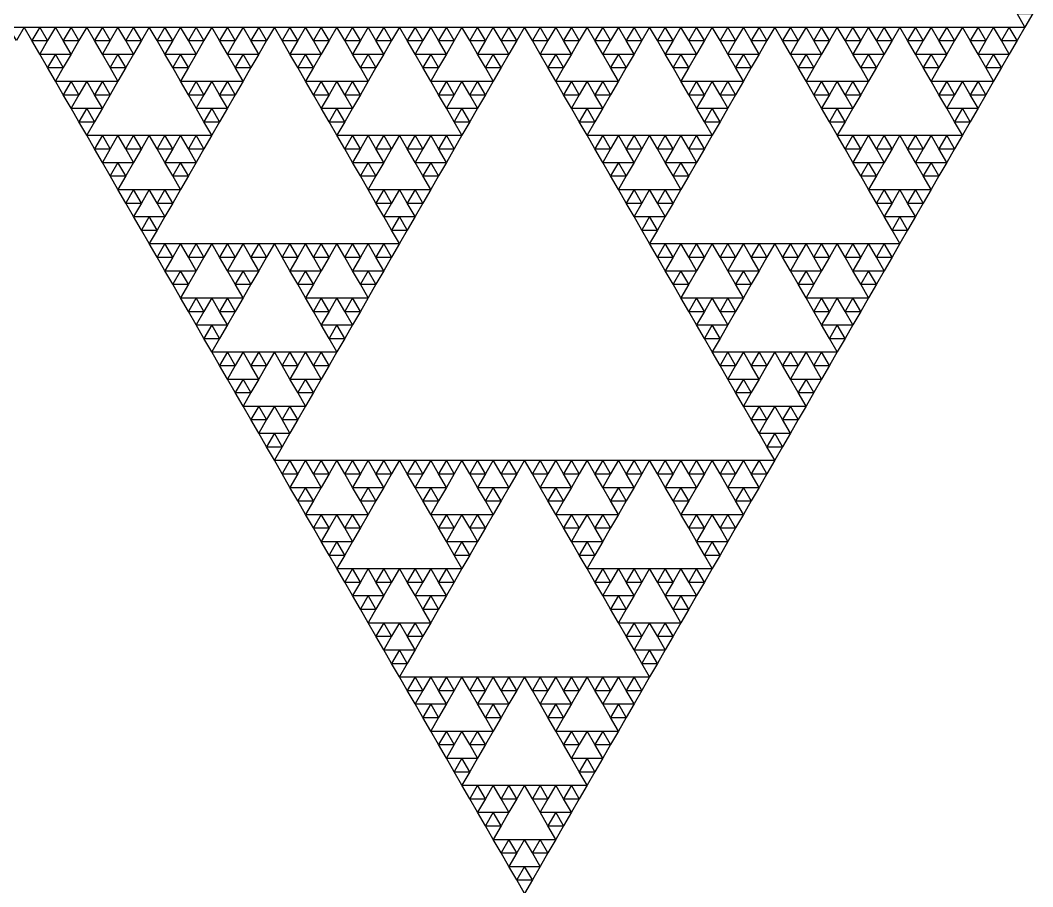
# Model space of a CAD drawing. Extents: x 0 to 1120, y 627 to 1597.
# Drawn here: x 282.1 to 422.4, y 1234.6 to 1354.7 of the extents above; entities that cross this region are included whole.
import ezdxf

# ---------------------------------------------------------------- set-up
doc = ezdxf.new("R2010")
doc.units = 0
doc.layers.get('0').update_dxf_attribs({"linetype": 'CONTINUOUS'})

msp = doc.modelspace()

# ---------------------------------------------------------------- linework, layer by layer
at = {"color": 3}
for points in [[(420.215, 1355.64), (422.383, 1355.64), (421.299, 1353.763)], [(280.431, 1353.763), (282.598, 1353.763), (281.514, 1351.886)], [(282.598, 1353.763), (284.765, 1353.763), (283.682, 1351.886)], [(284.765, 1353.763), (286.932, 1353.763), (285.849, 1351.886)], [(286.932, 1353.763), (289.1, 1353.763), (288.016, 1351.886)], [(289.1, 1353.763), (291.267, 1353.763), (290.183, 1351.886)], [(291.267, 1353.763), (293.434, 1353.763), (292.35, 1351.886)], [(293.434, 1353.763), (295.601, 1353.763), (294.518, 1351.886)], [(295.601, 1353.763), (297.768, 1353.763), (296.685, 1351.886)], [(297.768, 1353.763), (299.936, 1353.763), (298.852, 1351.886)], [(299.936, 1353.763), (302.103, 1353.763), (301.019, 1351.886)], [(302.103, 1353.763), (304.27, 1353.763), (303.187, 1351.886)], [(304.27, 1353.763), (306.437, 1353.763), (305.354, 1351.886)], [(306.437, 1353.763), (308.605, 1353.763), (307.521, 1351.886)], [(308.605, 1353.763), (310.772, 1353.763), (309.688, 1351.886)], [(310.772, 1353.763), (312.939, 1353.763), (311.855, 1351.886)], [(312.939, 1353.763), (315.106, 1353.763), (314.023, 1351.886)], [(315.106, 1353.763), (317.273, 1353.763), (316.19, 1351.886)], [(317.273, 1353.763), (319.441, 1353.763), (318.357, 1351.886)], [(319.441, 1353.763), (321.608, 1353.763), (320.524, 1351.886)], [(321.608, 1353.763), (323.775, 1353.763), (322.691, 1351.886)], [(323.775, 1353.763), (325.942, 1353.763), (324.859, 1351.886)], [(325.942, 1353.763), (328.109, 1353.763), (327.026, 1351.886)], [(328.109, 1353.763), (330.277, 1353.763), (329.193, 1351.886)], [(330.277, 1353.763), (332.444, 1353.763), (331.36, 1351.886)], [(332.444, 1353.763), (334.611, 1353.763), (333.527, 1351.886)], [(334.611, 1353.763), (336.778, 1353.763), (335.695, 1351.886)], [(336.778, 1353.763), (338.945, 1353.763), (337.862, 1351.886)], [(338.945, 1353.763), (341.113, 1353.763), (340.029, 1351.886)], [(341.113, 1353.763), (343.28, 1353.763), (342.196, 1351.886)], [(343.28, 1353.763), (345.447, 1353.763), (344.363, 1351.886)], [(345.447, 1353.763), (347.614, 1353.763), (346.531, 1351.886)], [(347.614, 1353.763), (349.781, 1353.763), (348.698, 1351.886)], [(349.781, 1353.763), (351.949, 1353.763), (350.865, 1351.886)], [(351.949, 1353.763), (354.116, 1353.763), (353.032, 1351.886)], [(354.116, 1353.763), (356.283, 1353.763), (355.199, 1351.886)], [(356.283, 1353.763), (358.45, 1353.763), (357.367, 1351.886)], [(358.45, 1353.763), (360.617, 1353.763), (359.534, 1351.886)], [(360.617, 1353.763), (362.785, 1353.763), (361.701, 1351.886)], [(362.785, 1353.763), (364.952, 1353.763), (363.868, 1351.886)], [(364.952, 1353.763), (367.119, 1353.763), (366.035, 1351.886)], [(367.119, 1353.763), (369.286, 1353.763), (368.203, 1351.886)], [(369.286, 1353.763), (371.453, 1353.763), (370.37, 1351.886)], [(371.453, 1353.763), (373.621, 1353.763), (372.537, 1351.886)], [(373.621, 1353.763), (375.788, 1353.763), (374.704, 1351.886)], [(375.788, 1353.763), (377.955, 1353.763), (376.871, 1351.886)], [(377.955, 1353.763), (380.122, 1353.763), (379.039, 1351.886)], [(380.122, 1353.763), (382.289, 1353.763), (381.206, 1351.886)], [(382.289, 1353.763), (384.457, 1353.763), (383.373, 1351.886)], [(384.457, 1353.763), (386.624, 1353.763), (385.54, 1351.886)], [(386.624, 1353.763), (388.791, 1353.763), (387.707, 1351.886)], [(388.791, 1353.763), (390.958, 1353.763), (389.875, 1351.886)], [(390.958, 1353.763), (393.125, 1353.763), (392.042, 1351.886)], [(393.125, 1353.763), (395.293, 1353.763), (394.209, 1351.886)], [(395.293, 1353.763), (397.46, 1353.763), (396.376, 1351.886)], [(397.46, 1353.763), (399.627, 1353.763), (398.543, 1351.886)], [(399.627, 1353.763), (401.794, 1353.763), (400.711, 1351.886)], [(401.794, 1353.763), (403.961, 1353.763), (402.878, 1351.886)], [(403.961, 1353.763), (406.129, 1353.763), (405.045, 1351.886)], [(406.129, 1353.763), (408.296, 1353.763), (407.212, 1351.886)], [(408.296, 1353.763), (410.463, 1353.763), (409.379, 1351.886)], [(410.463, 1353.763), (412.63, 1353.763), (411.547, 1351.886)], [(412.63, 1353.763), (414.797, 1353.763), (413.714, 1351.886)], [(414.797, 1353.763), (416.965, 1353.763), (415.881, 1351.886)], [(416.965, 1353.763), (419.132, 1353.763), (418.048, 1351.886)], [(419.132, 1353.763), (421.299, 1353.763), (420.215, 1351.886)], [(283.682, 1351.886), (285.849, 1351.886), (284.765, 1350.009)], [(288.016, 1351.886), (290.183, 1351.886), (289.1, 1350.009)], [(292.35, 1351.886), (294.518, 1351.886), (293.434, 1350.009)], [(296.685, 1351.886), (298.852, 1351.886), (297.768, 1350.009)], [(301.019, 1351.886), (303.187, 1351.886), (302.103, 1350.009)], [(305.354, 1351.886), (307.521, 1351.886), (306.437, 1350.009)], [(309.688, 1351.886), (311.855, 1351.886), (310.772, 1350.009)], [(314.023, 1351.886), (316.19, 1351.886), (315.106, 1350.009)], [(318.357, 1351.886), (320.524, 1351.886), (319.441, 1350.009)], [(322.691, 1351.886), (324.859, 1351.886), (323.775, 1350.009)], [(327.026, 1351.886), (329.193, 1351.886), (328.109, 1350.009)], [(331.36, 1351.886), (333.527, 1351.886), (332.444, 1350.009)], [(335.695, 1351.886), (337.862, 1351.886), (336.778, 1350.009)], [(340.029, 1351.886), (342.196, 1351.886), (341.113, 1350.009)], [(344.363, 1351.886), (346.531, 1351.886), (345.447, 1350.009)], [(348.698, 1351.886), (350.865, 1351.886), (349.781, 1350.009)], [(353.032, 1351.886), (355.199, 1351.886), (354.116, 1350.009)], [(357.367, 1351.886), (359.534, 1351.886), (358.45, 1350.009)], [(361.701, 1351.886), (363.868, 1351.886), (362.785, 1350.009)], [(366.035, 1351.886), (368.203, 1351.886), (367.119, 1350.009)], [(370.37, 1351.886), (372.537, 1351.886), (371.453, 1350.009)], [(374.704, 1351.886), (376.871, 1351.886), (375.788, 1350.009)], [(379.039, 1351.886), (381.206, 1351.886), (380.122, 1350.009)], [(383.373, 1351.886), (385.54, 1351.886), (384.457, 1350.009)], [(387.707, 1351.886), (389.875, 1351.886), (388.791, 1350.009)], [(392.042, 1351.886), (394.209, 1351.886), (393.125, 1350.009)], [(396.376, 1351.886), (398.543, 1351.886), (397.46, 1350.009)], [(400.711, 1351.886), (402.878, 1351.886), (401.794, 1350.009)], [(405.045, 1351.886), (407.212, 1351.886), (406.129, 1350.009)], [(409.379, 1351.886), (411.547, 1351.886), (410.463, 1350.009)], [(413.714, 1351.886), (415.881, 1351.886), (414.797, 1350.009)], [(418.048, 1351.886), (420.215, 1351.886), (419.132, 1350.009)], [(284.765, 1350.009), (286.932, 1350.009), (285.849, 1348.132)], [(286.932, 1350.009), (289.1, 1350.009), (288.016, 1348.132)], [(293.434, 1350.009), (295.601, 1350.009), (294.518, 1348.132)], [(295.601, 1350.009), (297.768, 1350.009), (296.685, 1348.132)], [(302.103, 1350.009), (304.27, 1350.009), (303.187, 1348.132)], [(304.27, 1350.009), (306.437, 1350.009), (305.354, 1348.132)], [(310.772, 1350.009), (312.939, 1350.009), (311.855, 1348.132)], [(312.939, 1350.009), (315.106, 1350.009), (314.023, 1348.132)], [(319.441, 1350.009), (321.608, 1350.009), (320.524, 1348.132)], [(321.608, 1350.009), (323.775, 1350.009), (322.691, 1348.132)], [(328.109, 1350.009), (330.277, 1350.009), (329.193, 1348.132)], [(330.277, 1350.009), (332.444, 1350.009), (331.36, 1348.132)], [(336.778, 1350.009), (338.945, 1350.009), (337.862, 1348.132)], [(338.945, 1350.009), (341.113, 1350.009), (340.029, 1348.132)], [(345.447, 1350.009), (347.614, 1350.009), (346.531, 1348.132)], [(347.614, 1350.009), (349.781, 1350.009), (348.698, 1348.132)], [(354.116, 1350.009), (356.283, 1350.009), (355.199, 1348.132)], [(356.283, 1350.009), (358.45, 1350.009), (357.367, 1348.132)], [(362.785, 1350.009), (364.952, 1350.009), (363.868, 1348.132)], [(364.952, 1350.009), (367.119, 1350.009), (366.035, 1348.132)], [(371.453, 1350.009), (373.621, 1350.009), (372.537, 1348.132)], [(373.621, 1350.009), (375.788, 1350.009), (374.704, 1348.132)], [(380.122, 1350.009), (382.289, 1350.009), (381.206, 1348.132)], [(382.289, 1350.009), (384.457, 1350.009), (383.373, 1348.132)], [(388.791, 1350.009), (390.958, 1350.009), (389.875, 1348.132)], [(390.958, 1350.009), (393.125, 1350.009), (392.042, 1348.132)], [(397.46, 1350.009), (399.627, 1350.009), (398.543, 1348.132)], [(399.627, 1350.009), (401.794, 1350.009), (400.711, 1348.132)], [(406.129, 1350.009), (408.296, 1350.009), (407.212, 1348.132)], [(408.296, 1350.009), (410.463, 1350.009), (409.379, 1348.132)], [(414.797, 1350.009), (416.965, 1350.009), (415.881, 1348.132)], [(416.965, 1350.009), (419.132, 1350.009), (418.048, 1348.132)], [(285.849, 1348.132), (288.016, 1348.132), (286.932, 1346.255)], [(294.518, 1348.132), (296.685, 1348.132), (295.601, 1346.255)], [(303.187, 1348.132), (305.354, 1348.132), (304.27, 1346.255)], [(311.855, 1348.132), (314.023, 1348.132), (312.939, 1346.255)], [(320.524, 1348.132), (322.691, 1348.132), (321.608, 1346.255)], [(329.193, 1348.132), (331.36, 1348.132), (330.277, 1346.255)], [(337.862, 1348.132), (340.029, 1348.132), (338.945, 1346.255)], [(346.531, 1348.132), (348.698, 1348.132), (347.614, 1346.255)], [(355.199, 1348.132), (357.367, 1348.132), (356.283, 1346.255)], [(363.868, 1348.132), (366.035, 1348.132), (364.952, 1346.255)], [(372.537, 1348.132), (374.704, 1348.132), (373.621, 1346.255)], [(381.206, 1348.132), (383.373, 1348.132), (382.289, 1346.255)], [(389.875, 1348.132), (392.042, 1348.132), (390.958, 1346.255)], [(398.543, 1348.132), (400.711, 1348.132), (399.627, 1346.255)], [(407.212, 1348.132), (409.379, 1348.132), (408.296, 1346.255)], [(415.881, 1348.132), (418.048, 1348.132), (416.965, 1346.255)], [(286.932, 1346.255), (289.1, 1346.255), (288.016, 1344.379)], [(289.1, 1346.255), (291.267, 1346.255), (290.183, 1344.379)], [(291.267, 1346.255), (293.434, 1346.255), (292.35, 1344.379)], [(293.434, 1346.255), (295.601, 1346.255), (294.518, 1344.379)], [(304.27, 1346.255), (306.437, 1346.255), (305.354, 1344.379)], [(306.437, 1346.255), (308.605, 1346.255), (307.521, 1344.379)], [(308.605, 1346.255), (310.772, 1346.255), (309.688, 1344.379)], [(310.772, 1346.255), (312.939, 1346.255), (311.855, 1344.379)], [(321.608, 1346.255), (323.775, 1346.255), (322.691, 1344.379)], [(323.775, 1346.255), (325.942, 1346.255), (324.859, 1344.379)], [(325.942, 1346.255), (328.109, 1346.255), (327.026, 1344.379)], [(328.109, 1346.255), (330.277, 1346.255), (329.193, 1344.379)], [(338.945, 1346.255), (341.113, 1346.255), (340.029, 1344.379)], [(341.113, 1346.255), (343.28, 1346.255), (342.196, 1344.379)], [(343.28, 1346.255), (345.447, 1346.255), (344.363, 1344.379)], [(345.447, 1346.255), (347.614, 1346.255), (346.531, 1344.379)], [(356.283, 1346.255), (358.45, 1346.255), (357.367, 1344.379)], [(358.45, 1346.255), (360.617, 1346.255), (359.534, 1344.379)], [(360.617, 1346.255), (362.785, 1346.255), (361.701, 1344.379)], [(362.785, 1346.255), (364.952, 1346.255), (363.868, 1344.379)], [(373.621, 1346.255), (375.788, 1346.255), (374.704, 1344.379)], [(375.788, 1346.255), (377.955, 1346.255), (376.871, 1344.379)], [(377.955, 1346.255), (380.122, 1346.255), (379.039, 1344.379)], [(380.122, 1346.255), (382.289, 1346.255), (381.206, 1344.379)], [(390.958, 1346.255), (393.125, 1346.255), (392.042, 1344.379)], [(393.125, 1346.255), (395.293, 1346.255), (394.209, 1344.379)], [(395.293, 1346.255), (397.46, 1346.255), (396.376, 1344.379)], [(397.46, 1346.255), (399.627, 1346.255), (398.543, 1344.379)], [(408.296, 1346.255), (410.463, 1346.255), (409.379, 1344.379)], [(410.463, 1346.255), (412.63, 1346.255), (411.547, 1344.379)], [(412.63, 1346.255), (414.797, 1346.255), (413.714, 1344.379)], [(414.797, 1346.255), (416.965, 1346.255), (415.881, 1344.379)], [(288.016, 1344.379), (290.183, 1344.379), (289.1, 1342.502)], [(292.35, 1344.379), (294.518, 1344.379), (293.434, 1342.502)], [(305.354, 1344.379), (307.521, 1344.379), (306.437, 1342.502)], [(309.688, 1344.379), (311.855, 1344.379), (310.772, 1342.502)], [(322.691, 1344.379), (324.859, 1344.379), (323.775, 1342.502)], [(327.026, 1344.379), (329.193, 1344.379), (328.109, 1342.502)], [(340.029, 1344.379), (342.196, 1344.379), (341.113, 1342.502)], [(344.363, 1344.379), (346.531, 1344.379), (345.447, 1342.502)], [(357.367, 1344.379), (359.534, 1344.379), (358.45, 1342.502)], [(361.701, 1344.379), (363.868, 1344.379), (362.785, 1342.502)], [(374.704, 1344.379), (376.871, 1344.379), (375.788, 1342.502)], [(379.039, 1344.379), (381.206, 1344.379), (380.122, 1342.502)], [(392.042, 1344.379), (394.209, 1344.379), (393.125, 1342.502)], [(396.376, 1344.379), (398.543, 1344.379), (397.46, 1342.502)], [(409.379, 1344.379), (411.547, 1344.379), (410.463, 1342.502)], [(413.714, 1344.379), (415.881, 1344.379), (414.797, 1342.502)], [(289.1, 1342.502), (291.267, 1342.502), (290.183, 1340.625)], [(291.267, 1342.502), (293.434, 1342.502), (292.35, 1340.625)], [(306.437, 1342.502), (308.605, 1342.502), (307.521, 1340.625)], [(308.605, 1342.502), (310.772, 1342.502), (309.688, 1340.625)], [(323.775, 1342.502), (325.942, 1342.502), (324.859, 1340.625)], [(325.942, 1342.502), (328.109, 1342.502), (327.026, 1340.625)], [(341.113, 1342.502), (343.28, 1342.502), (342.196, 1340.625)], [(343.28, 1342.502), (345.447, 1342.502), (344.363, 1340.625)], [(358.45, 1342.502), (360.617, 1342.502), (359.534, 1340.625)], [(360.617, 1342.502), (362.785, 1342.502), (361.701, 1340.625)], [(375.788, 1342.502), (377.955, 1342.502), (376.871, 1340.625)], [(377.955, 1342.502), (380.122, 1342.502), (379.039, 1340.625)], [(393.125, 1342.502), (395.293, 1342.502), (394.209, 1340.625)], [(395.293, 1342.502), (397.46, 1342.502), (396.376, 1340.625)], [(410.463, 1342.502), (412.63, 1342.502), (411.547, 1340.625)], [(412.63, 1342.502), (414.797, 1342.502), (413.714, 1340.625)], [(290.183, 1340.625), (292.35, 1340.625), (291.267, 1338.748)], [(307.521, 1340.625), (309.688, 1340.625), (308.605, 1338.748)], [(324.859, 1340.625), (327.026, 1340.625), (325.942, 1338.748)], [(342.196, 1340.625), (344.363, 1340.625), (343.28, 1338.748)], [(359.534, 1340.625), (361.701, 1340.625), (360.617, 1338.748)], [(376.871, 1340.625), (379.039, 1340.625), (377.955, 1338.748)], [(394.209, 1340.625), (396.376, 1340.625), (395.293, 1338.748)], [(411.547, 1340.625), (413.714, 1340.625), (412.63, 1338.748)], [(291.267, 1338.748), (293.434, 1338.748), (292.35, 1336.871)], [(293.434, 1338.748), (295.601, 1338.748), (294.518, 1336.871)], [(295.601, 1338.748), (297.768, 1338.748), (296.685, 1336.871)], [(297.768, 1338.748), (299.936, 1338.748), (298.852, 1336.871)], [(299.936, 1338.748), (302.103, 1338.748), (301.019, 1336.871)], [(302.103, 1338.748), (304.27, 1338.748), (303.187, 1336.871)], [(304.27, 1338.748), (306.437, 1338.748), (305.354, 1336.871)], [(306.437, 1338.748), (308.605, 1338.748), (307.521, 1336.871)], [(325.942, 1338.748), (328.109, 1338.748), (327.026, 1336.871)], [(328.109, 1338.748), (330.277, 1338.748), (329.193, 1336.871)], [(330.277, 1338.748), (332.444, 1338.748), (331.36, 1336.871)], [(332.444, 1338.748), (334.611, 1338.748), (333.527, 1336.871)], [(334.611, 1338.748), (336.778, 1338.748), (335.695, 1336.871)], [(336.778, 1338.748), (338.945, 1338.748), (337.862, 1336.871)], [(338.945, 1338.748), (341.113, 1338.748), (340.029, 1336.871)], [(341.113, 1338.748), (343.28, 1338.748), (342.196, 1336.871)], [(360.617, 1338.748), (362.785, 1338.748), (361.701, 1336.871)], [(362.785, 1338.748), (364.952, 1338.748), (363.868, 1336.871)], [(364.952, 1338.748), (367.119, 1338.748), (366.035, 1336.871)], [(367.119, 1338.748), (369.286, 1338.748), (368.203, 1336.871)], [(369.286, 1338.748), (371.453, 1338.748), (370.37, 1336.871)], [(371.453, 1338.748), (373.621, 1338.748), (372.537, 1336.871)], [(373.621, 1338.748), (375.788, 1338.748), (374.704, 1336.871)], [(375.788, 1338.748), (377.955, 1338.748), (376.871, 1336.871)], [(395.293, 1338.748), (397.46, 1338.748), (396.376, 1336.871)], [(397.46, 1338.748), (399.627, 1338.748), (398.543, 1336.871)], [(399.627, 1338.748), (401.794, 1338.748), (400.711, 1336.871)], [(401.794, 1338.748), (403.961, 1338.748), (402.878, 1336.871)], [(403.961, 1338.748), (406.129, 1338.748), (405.045, 1336.871)], [(406.129, 1338.748), (408.296, 1338.748), (407.212, 1336.871)], [(408.296, 1338.748), (410.463, 1338.748), (409.379, 1336.871)], [(410.463, 1338.748), (412.63, 1338.748), (411.547, 1336.871)], [(292.35, 1336.871), (294.518, 1336.871), (293.434, 1334.994)], [(296.685, 1336.871), (298.852, 1336.871), (297.768, 1334.994)], [(301.019, 1336.871), (303.187, 1336.871), (302.103, 1334.994)], [(305.354, 1336.871), (307.521, 1336.871), (306.437, 1334.994)], [(327.026, 1336.871), (329.193, 1336.871), (328.109, 1334.994)], [(331.36, 1336.871), (333.527, 1336.871), (332.444, 1334.994)], [(335.695, 1336.871), (337.862, 1336.871), (336.778, 1334.994)], [(340.029, 1336.871), (342.196, 1336.871), (341.113, 1334.994)], [(361.701, 1336.871), (363.868, 1336.871), (362.785, 1334.994)], [(366.035, 1336.871), (368.203, 1336.871), (367.119, 1334.994)], [(370.37, 1336.871), (372.537, 1336.871), (371.453, 1334.994)], [(374.704, 1336.871), (376.871, 1336.871), (375.788, 1334.994)], [(396.376, 1336.871), (398.543, 1336.871), (397.46, 1334.994)], [(400.711, 1336.871), (402.878, 1336.871), (401.794, 1334.994)], [(405.045, 1336.871), (407.212, 1336.871), (406.129, 1334.994)], [(409.379, 1336.871), (411.547, 1336.871), (410.463, 1334.994)], [(293.434, 1334.994), (295.601, 1334.994), (294.518, 1333.118)], [(295.601, 1334.994), (297.768, 1334.994), (296.685, 1333.118)], [(302.103, 1334.994), (304.27, 1334.994), (303.187, 1333.118)], [(304.27, 1334.994), (306.437, 1334.994), (305.354, 1333.118)], [(328.109, 1334.994), (330.277, 1334.994), (329.193, 1333.118)], [(330.277, 1334.994), (332.444, 1334.994), (331.36, 1333.118)], [(336.778, 1334.994), (338.945, 1334.994), (337.862, 1333.118)], [(338.945, 1334.994), (341.113, 1334.994), (340.029, 1333.118)], [(362.785, 1334.994), (364.952, 1334.994), (363.868, 1333.118)], [(364.952, 1334.994), (367.119, 1334.994), (366.035, 1333.118)], [(371.453, 1334.994), (373.621, 1334.994), (372.537, 1333.118)], [(373.621, 1334.994), (375.788, 1334.994), (374.704, 1333.118)], [(397.46, 1334.994), (399.627, 1334.994), (398.543, 1333.118)], [(399.627, 1334.994), (401.794, 1334.994), (400.711, 1333.118)], [(406.129, 1334.994), (408.296, 1334.994), (407.212, 1333.118)], [(408.296, 1334.994), (410.463, 1334.994), (409.379, 1333.118)], [(294.518, 1333.118), (296.685, 1333.118), (295.601, 1331.241)], [(303.187, 1333.118), (305.354, 1333.118), (304.27, 1331.241)], [(329.193, 1333.118), (331.36, 1333.118), (330.277, 1331.241)], [(337.862, 1333.118), (340.029, 1333.118), (338.945, 1331.241)], [(363.868, 1333.118), (366.035, 1333.118), (364.952, 1331.241)], [(372.537, 1333.118), (374.704, 1333.118), (373.621, 1331.241)], [(398.543, 1333.118), (400.711, 1333.118), (399.627, 1331.241)], [(407.212, 1333.118), (409.379, 1333.118), (408.296, 1331.241)], [(295.601, 1331.241), (297.768, 1331.241), (296.685, 1329.364)], [(297.768, 1331.241), (299.936, 1331.241), (298.852, 1329.364)], [(299.936, 1331.241), (302.103, 1331.241), (301.019, 1329.364)], [(302.103, 1331.241), (304.27, 1331.241), (303.187, 1329.364)], [(330.277, 1331.241), (332.444, 1331.241), (331.36, 1329.364)], [(332.444, 1331.241), (334.611, 1331.241), (333.527, 1329.364)], [(334.611, 1331.241), (336.778, 1331.241), (335.695, 1329.364)], [(336.778, 1331.241), (338.945, 1331.241), (337.862, 1329.364)], [(364.952, 1331.241), (367.119, 1331.241), (366.035, 1329.364)], [(367.119, 1331.241), (369.286, 1331.241), (368.203, 1329.364)], [(369.286, 1331.241), (371.453, 1331.241), (370.37, 1329.364)], [(371.453, 1331.241), (373.621, 1331.241), (372.537, 1329.364)], [(399.627, 1331.241), (401.794, 1331.241), (400.711, 1329.364)], [(401.794, 1331.241), (403.961, 1331.241), (402.878, 1329.364)], [(403.961, 1331.241), (406.129, 1331.241), (405.045, 1329.364)], [(406.129, 1331.241), (408.296, 1331.241), (407.212, 1329.364)], [(296.685, 1329.364), (298.852, 1329.364), (297.768, 1327.487)], [(301.019, 1329.364), (303.187, 1329.364), (302.103, 1327.487)], [(331.36, 1329.364), (333.527, 1329.364), (332.444, 1327.487)], [(335.695, 1329.364), (337.862, 1329.364), (336.778, 1327.487)], [(366.035, 1329.364), (368.203, 1329.364), (367.119, 1327.487)], [(370.37, 1329.364), (372.537, 1329.364), (371.453, 1327.487)], [(400.711, 1329.364), (402.878, 1329.364), (401.794, 1327.487)], [(405.045, 1329.364), (407.212, 1329.364), (406.129, 1327.487)], [(297.768, 1327.487), (299.936, 1327.487), (298.852, 1325.61)], [(299.936, 1327.487), (302.103, 1327.487), (301.019, 1325.61)], [(332.444, 1327.487), (334.611, 1327.487), (333.527, 1325.61)], [(334.611, 1327.487), (336.778, 1327.487), (335.695, 1325.61)], [(367.119, 1327.487), (369.286, 1327.487), (368.203, 1325.61)], [(369.286, 1327.487), (371.453, 1327.487), (370.37, 1325.61)], [(401.794, 1327.487), (403.961, 1327.487), (402.878, 1325.61)], [(403.961, 1327.487), (406.129, 1327.487), (405.045, 1325.61)], [(298.852, 1325.61), (301.019, 1325.61), (299.936, 1323.733)], [(333.527, 1325.61), (335.695, 1325.61), (334.611, 1323.733)], [(368.203, 1325.61), (370.37, 1325.61), (369.286, 1323.733)], [(402.878, 1325.61), (405.045, 1325.61), (403.961, 1323.733)], [(299.936, 1323.733), (302.103, 1323.733), (301.019, 1321.856)], [(302.103, 1323.733), (304.27, 1323.733), (303.187, 1321.856)], [(304.27, 1323.733), (306.437, 1323.733), (305.354, 1321.856)], [(306.437, 1323.733), (308.605, 1323.733), (307.521, 1321.856)], [(308.605, 1323.733), (310.772, 1323.733), (309.688, 1321.856)], [(310.772, 1323.733), (312.939, 1323.733), (311.855, 1321.856)], [(312.939, 1323.733), (315.106, 1323.733), (314.023, 1321.856)], [(315.106, 1323.733), (317.273, 1323.733), (316.19, 1321.856)], [(317.273, 1323.733), (319.441, 1323.733), (318.357, 1321.856)], [(319.441, 1323.733), (321.608, 1323.733), (320.524, 1321.856)], [(321.608, 1323.733), (323.775, 1323.733), (322.691, 1321.856)], [(323.775, 1323.733), (325.942, 1323.733), (324.859, 1321.856)], [(325.942, 1323.733), (328.109, 1323.733), (327.026, 1321.856)], [(328.109, 1323.733), (330.277, 1323.733), (329.193, 1321.856)], [(330.277, 1323.733), (332.444, 1323.733), (331.36, 1321.856)], [(332.444, 1323.733), (334.611, 1323.733), (333.527, 1321.856)], [(369.286, 1323.733), (371.453, 1323.733), (370.37, 1321.856)], [(371.453, 1323.733), (373.621, 1323.733), (372.537, 1321.856)], [(373.621, 1323.733), (375.788, 1323.733), (374.704, 1321.856)], [(375.788, 1323.733), (377.955, 1323.733), (376.871, 1321.856)], [(377.955, 1323.733), (380.122, 1323.733), (379.039, 1321.856)], [(380.122, 1323.733), (382.289, 1323.733), (381.206, 1321.856)], [(382.289, 1323.733), (384.457, 1323.733), (383.373, 1321.856)], [(384.457, 1323.733), (386.624, 1323.733), (385.54, 1321.856)], [(386.624, 1323.733), (388.791, 1323.733), (387.707, 1321.856)], [(388.791, 1323.733), (390.958, 1323.733), (389.875, 1321.856)], [(390.958, 1323.733), (393.125, 1323.733), (392.042, 1321.856)], [(393.125, 1323.733), (395.293, 1323.733), (394.209, 1321.856)], [(395.293, 1323.733), (397.46, 1323.733), (396.376, 1321.856)], [(397.46, 1323.733), (399.627, 1323.733), (398.543, 1321.856)], [(399.627, 1323.733), (401.794, 1323.733), (400.711, 1321.856)], [(401.794, 1323.733), (403.961, 1323.733), (402.878, 1321.856)], [(301.019, 1321.856), (303.187, 1321.856), (302.103, 1319.98)], [(305.354, 1321.856), (307.521, 1321.856), (306.437, 1319.98)], [(309.688, 1321.856), (311.855, 1321.856), (310.772, 1319.98)], [(314.023, 1321.856), (316.19, 1321.856), (315.106, 1319.98)], [(318.357, 1321.856), (320.524, 1321.856), (319.441, 1319.98)], [(322.691, 1321.856), (324.859, 1321.856), (323.775, 1319.98)], [(327.026, 1321.856), (329.193, 1321.856), (328.109, 1319.98)], [(331.36, 1321.856), (333.527, 1321.856), (332.444, 1319.98)], [(370.37, 1321.856), (372.537, 1321.856), (371.453, 1319.98)], [(374.704, 1321.856), (376.871, 1321.856), (375.788, 1319.98)], [(379.039, 1321.856), (381.206, 1321.856), (380.122, 1319.98)], [(383.373, 1321.856), (385.54, 1321.856), (384.457, 1319.98)], [(387.707, 1321.856), (389.875, 1321.856), (388.791, 1319.98)], [(392.042, 1321.856), (394.209, 1321.856), (393.125, 1319.98)], [(396.376, 1321.856), (398.543, 1321.856), (397.46, 1319.98)], [(400.711, 1321.856), (402.878, 1321.856), (401.794, 1319.98)], [(302.103, 1319.98), (304.27, 1319.98), (303.187, 1318.103)], [(304.27, 1319.98), (306.437, 1319.98), (305.354, 1318.103)], [(310.772, 1319.98), (312.939, 1319.98), (311.855, 1318.103)], [(312.939, 1319.98), (315.106, 1319.98), (314.023, 1318.103)], [(319.441, 1319.98), (321.608, 1319.98), (320.524, 1318.103)], [(321.608, 1319.98), (323.775, 1319.98), (322.691, 1318.103)], [(328.109, 1319.98), (330.277, 1319.98), (329.193, 1318.103)], [(330.277, 1319.98), (332.444, 1319.98), (331.36, 1318.103)], [(371.453, 1319.98), (373.621, 1319.98), (372.537, 1318.103)], [(373.621, 1319.98), (375.788, 1319.98), (374.704, 1318.103)], [(380.122, 1319.98), (382.289, 1319.98), (381.206, 1318.103)], [(382.289, 1319.98), (384.457, 1319.98), (383.373, 1318.103)], [(388.791, 1319.98), (390.958, 1319.98), (389.875, 1318.103)], [(390.958, 1319.98), (393.125, 1319.98), (392.042, 1318.103)], [(397.46, 1319.98), (399.627, 1319.98), (398.543, 1318.103)], [(399.627, 1319.98), (401.794, 1319.98), (400.711, 1318.103)], [(303.187, 1318.103), (305.354, 1318.103), (304.27, 1316.226)], [(311.855, 1318.103), (314.023, 1318.103), (312.939, 1316.226)], [(320.524, 1318.103), (322.691, 1318.103), (321.608, 1316.226)], [(329.193, 1318.103), (331.36, 1318.103), (330.277, 1316.226)], [(372.537, 1318.103), (374.704, 1318.103), (373.621, 1316.226)], [(381.206, 1318.103), (383.373, 1318.103), (382.289, 1316.226)], [(389.875, 1318.103), (392.042, 1318.103), (390.958, 1316.226)], [(398.543, 1318.103), (400.711, 1318.103), (399.627, 1316.226)], [(304.27, 1316.226), (306.437, 1316.226), (305.354, 1314.349)], [(306.437, 1316.226), (308.605, 1316.226), (307.521, 1314.349)], [(308.605, 1316.226), (310.772, 1316.226), (309.688, 1314.349)], [(310.772, 1316.226), (312.939, 1316.226), (311.855, 1314.349)], [(321.608, 1316.226), (323.775, 1316.226), (322.691, 1314.349)], [(323.775, 1316.226), (325.942, 1316.226), (324.859, 1314.349)], [(325.942, 1316.226), (328.109, 1316.226), (327.026, 1314.349)], [(328.109, 1316.226), (330.277, 1316.226), (329.193, 1314.349)], [(373.621, 1316.226), (375.788, 1316.226), (374.704, 1314.349)], [(375.788, 1316.226), (377.955, 1316.226), (376.871, 1314.349)], [(377.955, 1316.226), (380.122, 1316.226), (379.039, 1314.349)], [(380.122, 1316.226), (382.289, 1316.226), (381.206, 1314.349)], [(390.958, 1316.226), (393.125, 1316.226), (392.042, 1314.349)], [(393.125, 1316.226), (395.293, 1316.226), (394.209, 1314.349)], [(395.293, 1316.226), (397.46, 1316.226), (396.376, 1314.349)], [(397.46, 1316.226), (399.627, 1316.226), (398.543, 1314.349)], [(305.354, 1314.349), (307.521, 1314.349), (306.437, 1312.472)], [(309.688, 1314.349), (311.855, 1314.349), (310.772, 1312.472)], [(322.691, 1314.349), (324.859, 1314.349), (323.775, 1312.472)], [(327.026, 1314.349), (329.193, 1314.349), (328.109, 1312.472)], [(374.704, 1314.349), (376.871, 1314.349), (375.788, 1312.472)], [(379.039, 1314.349), (381.206, 1314.349), (380.122, 1312.472)], [(392.042, 1314.349), (394.209, 1314.349), (393.125, 1312.472)], [(396.376, 1314.349), (398.543, 1314.349), (397.46, 1312.472)], [(306.437, 1312.472), (308.605, 1312.472), (307.521, 1310.595)], [(308.605, 1312.472), (310.772, 1312.472), (309.688, 1310.595)], [(323.775, 1312.472), (325.942, 1312.472), (324.859, 1310.595)], [(325.942, 1312.472), (328.109, 1312.472), (327.026, 1310.595)], [(375.788, 1312.472), (377.955, 1312.472), (376.871, 1310.595)], [(377.955, 1312.472), (380.122, 1312.472), (379.039, 1310.595)], [(393.125, 1312.472), (395.293, 1312.472), (394.209, 1310.595)], [(395.293, 1312.472), (397.46, 1312.472), (396.376, 1310.595)], [(307.521, 1310.595), (309.688, 1310.595), (308.605, 1308.718)], [(324.859, 1310.595), (327.026, 1310.595), (325.942, 1308.718)], [(376.871, 1310.595), (379.039, 1310.595), (377.955, 1308.718)], [(394.209, 1310.595), (396.376, 1310.595), (395.293, 1308.718)], [(308.605, 1308.718), (310.772, 1308.718), (309.688, 1306.842)], [(310.772, 1308.718), (312.939, 1308.718), (311.855, 1306.842)], [(312.939, 1308.718), (315.106, 1308.718), (314.023, 1306.842)], [(315.106, 1308.718), (317.273, 1308.718), (316.19, 1306.842)], [(317.273, 1308.718), (319.441, 1308.718), (318.357, 1306.842)], [(319.441, 1308.718), (321.608, 1308.718), (320.524, 1306.842)], [(321.608, 1308.718), (323.775, 1308.718), (322.691, 1306.842)], [(323.775, 1308.718), (325.942, 1308.718), (324.859, 1306.842)], [(377.955, 1308.718), (380.122, 1308.718), (379.039, 1306.842)], [(380.122, 1308.718), (382.289, 1308.718), (381.206, 1306.842)], [(382.289, 1308.718), (384.457, 1308.718), (383.373, 1306.842)], [(384.457, 1308.718), (386.624, 1308.718), (385.54, 1306.842)], [(386.624, 1308.718), (388.791, 1308.718), (387.707, 1306.842)], [(388.791, 1308.718), (390.958, 1308.718), (389.875, 1306.842)], [(390.958, 1308.718), (393.125, 1308.718), (392.042, 1306.842)], [(393.125, 1308.718), (395.293, 1308.718), (394.209, 1306.842)], [(309.688, 1306.842), (311.855, 1306.842), (310.772, 1304.965)], [(314.023, 1306.842), (316.19, 1306.842), (315.106, 1304.965)], [(318.357, 1306.842), (320.524, 1306.842), (319.441, 1304.965)], [(322.691, 1306.842), (324.859, 1306.842), (323.775, 1304.965)], [(379.039, 1306.842), (381.206, 1306.842), (380.122, 1304.965)], [(383.373, 1306.842), (385.54, 1306.842), (384.457, 1304.965)], [(387.707, 1306.842), (389.875, 1306.842), (388.791, 1304.965)], [(392.042, 1306.842), (394.209, 1306.842), (393.125, 1304.965)], [(310.772, 1304.965), (312.939, 1304.965), (311.855, 1303.088)], [(312.939, 1304.965), (315.106, 1304.965), (314.023, 1303.088)], [(319.441, 1304.965), (321.608, 1304.965), (320.524, 1303.088)], [(321.608, 1304.965), (323.775, 1304.965), (322.691, 1303.088)], [(380.122, 1304.965), (382.289, 1304.965), (381.206, 1303.088)], [(382.289, 1304.965), (384.457, 1304.965), (383.373, 1303.088)], [(388.791, 1304.965), (390.958, 1304.965), (389.875, 1303.088)], [(390.958, 1304.965), (393.125, 1304.965), (392.042, 1303.088)], [(311.855, 1303.088), (314.023, 1303.088), (312.939, 1301.211)], [(320.524, 1303.088), (322.691, 1303.088), (321.608, 1301.211)], [(381.206, 1303.088), (383.373, 1303.088), (382.289, 1301.211)], [(389.875, 1303.088), (392.042, 1303.088), (390.958, 1301.211)], [(312.939, 1301.211), (315.106, 1301.211), (314.023, 1299.334)], [(315.106, 1301.211), (317.273, 1301.211), (316.19, 1299.334)], [(317.273, 1301.211), (319.441, 1301.211), (318.357, 1299.334)], [(319.441, 1301.211), (321.608, 1301.211), (320.524, 1299.334)], [(382.289, 1301.211), (384.457, 1301.211), (383.373, 1299.334)], [(384.457, 1301.211), (386.624, 1301.211), (385.54, 1299.334)], [(386.624, 1301.211), (388.791, 1301.211), (387.707, 1299.334)], [(388.791, 1301.211), (390.958, 1301.211), (389.875, 1299.334)], [(314.023, 1299.334), (316.19, 1299.334), (315.106, 1297.457)], [(318.357, 1299.334), (320.524, 1299.334), (319.441, 1297.457)], [(383.373, 1299.334), (385.54, 1299.334), (384.457, 1297.457)], [(387.707, 1299.334), (389.875, 1299.334), (388.791, 1297.457)], [(315.106, 1297.457), (317.273, 1297.457), (316.19, 1295.58)], [(317.273, 1297.457), (319.441, 1297.457), (318.357, 1295.58)], [(384.457, 1297.457), (386.624, 1297.457), (385.54, 1295.58)], [(386.624, 1297.457), (388.791, 1297.457), (387.707, 1295.58)], [(316.19, 1295.58), (318.357, 1295.58), (317.273, 1293.704)], [(385.54, 1295.58), (387.707, 1295.58), (386.624, 1293.704)], [(317.273, 1293.704), (319.441, 1293.704), (318.357, 1291.827)], [(319.441, 1293.704), (321.608, 1293.704), (320.524, 1291.827)], [(321.608, 1293.704), (323.775, 1293.704), (322.691, 1291.827)], [(323.775, 1293.704), (325.942, 1293.704), (324.859, 1291.827)], [(325.942, 1293.704), (328.109, 1293.704), (327.026, 1291.827)], [(328.109, 1293.704), (330.277, 1293.704), (329.193, 1291.827)], [(330.277, 1293.704), (332.444, 1293.704), (331.36, 1291.827)], [(332.444, 1293.704), (334.611, 1293.704), (333.527, 1291.827)], [(334.611, 1293.704), (336.778, 1293.704), (335.695, 1291.827)], [(336.778, 1293.704), (338.945, 1293.704), (337.862, 1291.827)], [(338.945, 1293.704), (341.113, 1293.704), (340.029, 1291.827)], [(341.113, 1293.704), (343.28, 1293.704), (342.196, 1291.827)], [(343.28, 1293.704), (345.447, 1293.704), (344.363, 1291.827)], [(345.447, 1293.704), (347.614, 1293.704), (346.531, 1291.827)], [(347.614, 1293.704), (349.781, 1293.704), (348.698, 1291.827)], [(349.781, 1293.704), (351.949, 1293.704), (350.865, 1291.827)], [(351.949, 1293.704), (354.116, 1293.704), (353.032, 1291.827)], [(354.116, 1293.704), (356.283, 1293.704), (355.199, 1291.827)], [(356.283, 1293.704), (358.45, 1293.704), (357.367, 1291.827)], [(358.45, 1293.704), (360.617, 1293.704), (359.534, 1291.827)], [(360.617, 1293.704), (362.785, 1293.704), (361.701, 1291.827)], [(362.785, 1293.704), (364.952, 1293.704), (363.868, 1291.827)], [(364.952, 1293.704), (367.119, 1293.704), (366.035, 1291.827)], [(367.119, 1293.704), (369.286, 1293.704), (368.203, 1291.827)], [(369.286, 1293.704), (371.453, 1293.704), (370.37, 1291.827)], [(371.453, 1293.704), (373.621, 1293.704), (372.537, 1291.827)], [(373.621, 1293.704), (375.788, 1293.704), (374.704, 1291.827)], [(375.788, 1293.704), (377.955, 1293.704), (376.871, 1291.827)], [(377.955, 1293.704), (380.122, 1293.704), (379.039, 1291.827)], [(380.122, 1293.704), (382.289, 1293.704), (381.206, 1291.827)], [(382.289, 1293.704), (384.457, 1293.704), (383.373, 1291.827)], [(384.457, 1293.704), (386.624, 1293.704), (385.54, 1291.827)], [(318.357, 1291.827), (320.524, 1291.827), (319.441, 1289.95)], [(322.691, 1291.827), (324.859, 1291.827), (323.775, 1289.95)], [(327.026, 1291.827), (329.193, 1291.827), (328.109, 1289.95)], [(331.36, 1291.827), (333.527, 1291.827), (332.444, 1289.95)], [(335.695, 1291.827), (337.862, 1291.827), (336.778, 1289.95)], [(340.029, 1291.827), (342.196, 1291.827), (341.113, 1289.95)], [(344.363, 1291.827), (346.531, 1291.827), (345.447, 1289.95)], [(348.698, 1291.827), (350.865, 1291.827), (349.781, 1289.95)], [(353.032, 1291.827), (355.199, 1291.827), (354.116, 1289.95)], [(357.367, 1291.827), (359.534, 1291.827), (358.45, 1289.95)], [(361.701, 1291.827), (363.868, 1291.827), (362.785, 1289.95)], [(366.035, 1291.827), (368.203, 1291.827), (367.119, 1289.95)], [(370.37, 1291.827), (372.537, 1291.827), (371.453, 1289.95)], [(374.704, 1291.827), (376.871, 1291.827), (375.788, 1289.95)], [(379.039, 1291.827), (381.206, 1291.827), (380.122, 1289.95)], [(383.373, 1291.827), (385.54, 1291.827), (384.457, 1289.95)], [(319.441, 1289.95), (321.608, 1289.95), (320.524, 1288.073)], [(321.608, 1289.95), (323.775, 1289.95), (322.691, 1288.073)], [(328.109, 1289.95), (330.277, 1289.95), (329.193, 1288.073)], [(330.277, 1289.95), (332.444, 1289.95), (331.36, 1288.073)], [(336.778, 1289.95), (338.945, 1289.95), (337.862, 1288.073)], [(338.945, 1289.95), (341.113, 1289.95), (340.029, 1288.073)], [(345.447, 1289.95), (347.614, 1289.95), (346.531, 1288.073)], [(347.614, 1289.95), (349.781, 1289.95), (348.698, 1288.073)], [(354.116, 1289.95), (356.283, 1289.95), (355.199, 1288.073)], [(356.283, 1289.95), (358.45, 1289.95), (357.367, 1288.073)], [(362.785, 1289.95), (364.952, 1289.95), (363.868, 1288.073)], [(364.952, 1289.95), (367.119, 1289.95), (366.035, 1288.073)], [(371.453, 1289.95), (373.621, 1289.95), (372.537, 1288.073)], [(373.621, 1289.95), (375.788, 1289.95), (374.704, 1288.073)], [(380.122, 1289.95), (382.289, 1289.95), (381.206, 1288.073)], [(382.289, 1289.95), (384.457, 1289.95), (383.373, 1288.073)], [(320.524, 1288.073), (322.691, 1288.073), (321.608, 1286.196)], [(329.193, 1288.073), (331.36, 1288.073), (330.277, 1286.196)], [(337.862, 1288.073), (340.029, 1288.073), (338.945, 1286.196)], [(346.531, 1288.073), (348.698, 1288.073), (347.614, 1286.196)], [(355.199, 1288.073), (357.367, 1288.073), (356.283, 1286.196)], [(363.868, 1288.073), (366.035, 1288.073), (364.952, 1286.196)], [(372.537, 1288.073), (374.704, 1288.073), (373.621, 1286.196)], [(381.206, 1288.073), (383.373, 1288.073), (382.289, 1286.196)], [(321.608, 1286.196), (323.775, 1286.196), (322.691, 1284.319)], [(323.775, 1286.196), (325.942, 1286.196), (324.859, 1284.319)], [(325.942, 1286.196), (328.109, 1286.196), (327.026, 1284.319)], [(328.109, 1286.196), (330.277, 1286.196), (329.193, 1284.319)], [(338.945, 1286.196), (341.113, 1286.196), (340.029, 1284.319)], [(341.113, 1286.196), (343.28, 1286.196), (342.196, 1284.319)], [(343.28, 1286.196), (345.447, 1286.196), (344.363, 1284.319)], [(345.447, 1286.196), (347.614, 1286.196), (346.531, 1284.319)], [(356.283, 1286.196), (358.45, 1286.196), (357.367, 1284.319)], [(358.45, 1286.196), (360.617, 1286.196), (359.534, 1284.319)], [(360.617, 1286.196), (362.785, 1286.196), (361.701, 1284.319)], [(362.785, 1286.196), (364.952, 1286.196), (363.868, 1284.319)], [(373.621, 1286.196), (375.788, 1286.196), (374.704, 1284.319)], [(375.788, 1286.196), (377.955, 1286.196), (376.871, 1284.319)], [(377.955, 1286.196), (380.122, 1286.196), (379.039, 1284.319)], [(380.122, 1286.196), (382.289, 1286.196), (381.206, 1284.319)], [(322.691, 1284.319), (324.859, 1284.319), (323.775, 1282.442)], [(327.026, 1284.319), (329.193, 1284.319), (328.109, 1282.442)], [(340.029, 1284.319), (342.196, 1284.319), (341.113, 1282.442)], [(344.363, 1284.319), (346.531, 1284.319), (345.447, 1282.442)], [(357.367, 1284.319), (359.534, 1284.319), (358.45, 1282.442)], [(361.701, 1284.319), (363.868, 1284.319), (362.785, 1282.442)], [(374.704, 1284.319), (376.871, 1284.319), (375.788, 1282.442)], [(379.039, 1284.319), (381.206, 1284.319), (380.122, 1282.442)], [(323.775, 1282.442), (325.942, 1282.442), (324.859, 1280.566)], [(325.942, 1282.442), (328.109, 1282.442), (327.026, 1280.566)], [(341.113, 1282.442), (343.28, 1282.442), (342.196, 1280.566)], [(343.28, 1282.442), (345.447, 1282.442), (344.363, 1280.566)], [(358.45, 1282.442), (360.617, 1282.442), (359.534, 1280.566)], [(360.617, 1282.442), (362.785, 1282.442), (361.701, 1280.566)], [(375.788, 1282.442), (377.955, 1282.442), (376.871, 1280.566)], [(377.955, 1282.442), (380.122, 1282.442), (379.039, 1280.566)], [(324.859, 1280.566), (327.026, 1280.566), (325.942, 1278.689)], [(342.196, 1280.566), (344.363, 1280.566), (343.28, 1278.689)], [(359.534, 1280.566), (361.701, 1280.566), (360.617, 1278.689)], [(376.871, 1280.566), (379.039, 1280.566), (377.955, 1278.689)], [(325.942, 1278.689), (328.109, 1278.689), (327.026, 1276.812)], [(328.109, 1278.689), (330.277, 1278.689), (329.193, 1276.812)], [(330.277, 1278.689), (332.444, 1278.689), (331.36, 1276.812)], [(332.444, 1278.689), (334.611, 1278.689), (333.527, 1276.812)], [(334.611, 1278.689), (336.778, 1278.689), (335.695, 1276.812)], [(336.778, 1278.689), (338.945, 1278.689), (337.862, 1276.812)], [(338.945, 1278.689), (341.113, 1278.689), (340.029, 1276.812)], [(341.113, 1278.689), (343.28, 1278.689), (342.196, 1276.812)], [(360.617, 1278.689), (362.785, 1278.689), (361.701, 1276.812)], [(362.785, 1278.689), (364.952, 1278.689), (363.868, 1276.812)], [(364.952, 1278.689), (367.119, 1278.689), (366.035, 1276.812)], [(367.119, 1278.689), (369.286, 1278.689), (368.203, 1276.812)], [(369.286, 1278.689), (371.453, 1278.689), (370.37, 1276.812)], [(371.453, 1278.689), (373.621, 1278.689), (372.537, 1276.812)], [(373.621, 1278.689), (375.788, 1278.689), (374.704, 1276.812)], [(375.788, 1278.689), (377.955, 1278.689), (376.871, 1276.812)], [(327.026, 1276.812), (329.193, 1276.812), (328.109, 1274.935)], [(331.36, 1276.812), (333.527, 1276.812), (332.444, 1274.935)], [(335.695, 1276.812), (337.862, 1276.812), (336.778, 1274.935)], [(340.029, 1276.812), (342.196, 1276.812), (341.113, 1274.935)], [(361.701, 1276.812), (363.868, 1276.812), (362.785, 1274.935)], [(366.035, 1276.812), (368.203, 1276.812), (367.119, 1274.935)], [(370.37, 1276.812), (372.537, 1276.812), (371.453, 1274.935)], [(374.704, 1276.812), (376.871, 1276.812), (375.788, 1274.935)], [(328.109, 1274.935), (330.277, 1274.935), (329.193, 1273.058)], [(330.277, 1274.935), (332.444, 1274.935), (331.36, 1273.058)], [(336.778, 1274.935), (338.945, 1274.935), (337.862, 1273.058)], [(338.945, 1274.935), (341.113, 1274.935), (340.029, 1273.058)], [(362.785, 1274.935), (364.952, 1274.935), (363.868, 1273.058)], [(364.952, 1274.935), (367.119, 1274.935), (366.035, 1273.058)], [(371.453, 1274.935), (373.621, 1274.935), (372.537, 1273.058)], [(373.621, 1274.935), (375.788, 1274.935), (374.704, 1273.058)], [(329.193, 1273.058), (331.36, 1273.058), (330.277, 1271.181)], [(337.862, 1273.058), (340.029, 1273.058), (338.945, 1271.181)], [(363.868, 1273.058), (366.035, 1273.058), (364.952, 1271.181)], [(372.537, 1273.058), (374.704, 1273.058), (373.621, 1271.181)], [(330.277, 1271.181), (332.444, 1271.181), (331.36, 1269.305)], [(332.444, 1271.181), (334.611, 1271.181), (333.527, 1269.305)], [(334.611, 1271.181), (336.778, 1271.181), (335.695, 1269.305)], [(336.778, 1271.181), (338.945, 1271.181), (337.862, 1269.305)], [(364.952, 1271.181), (367.119, 1271.181), (366.035, 1269.305)], [(367.119, 1271.181), (369.286, 1271.181), (368.203, 1269.305)], [(369.286, 1271.181), (371.453, 1271.181), (370.37, 1269.305)], [(371.453, 1271.181), (373.621, 1271.181), (372.537, 1269.305)], [(331.36, 1269.305), (333.527, 1269.305), (332.444, 1267.428)], [(335.695, 1269.305), (337.862, 1269.305), (336.778, 1267.428)], [(366.035, 1269.305), (368.203, 1269.305), (367.119, 1267.428)], [(370.37, 1269.305), (372.537, 1269.305), (371.453, 1267.428)], [(332.444, 1267.428), (334.611, 1267.428), (333.527, 1265.551)], [(334.611, 1267.428), (336.778, 1267.428), (335.695, 1265.551)], [(367.119, 1267.428), (369.286, 1267.428), (368.203, 1265.551)], [(369.286, 1267.428), (371.453, 1267.428), (370.37, 1265.551)], [(333.527, 1265.551), (335.695, 1265.551), (334.611, 1263.674)], [(368.203, 1265.551), (370.37, 1265.551), (369.286, 1263.674)], [(334.611, 1263.674), (336.778, 1263.674), (335.695, 1261.797)], [(336.778, 1263.674), (338.945, 1263.674), (337.862, 1261.797)], [(338.945, 1263.674), (341.113, 1263.674), (340.029, 1261.797)], [(341.113, 1263.674), (343.28, 1263.674), (342.196, 1261.797)], [(343.28, 1263.674), (345.447, 1263.674), (344.363, 1261.797)], [(345.447, 1263.674), (347.614, 1263.674), (346.531, 1261.797)], [(347.614, 1263.674), (349.781, 1263.674), (348.698, 1261.797)], [(349.781, 1263.674), (351.949, 1263.674), (350.865, 1261.797)], [(351.949, 1263.674), (354.116, 1263.674), (353.032, 1261.797)], [(354.116, 1263.674), (356.283, 1263.674), (355.199, 1261.797)], [(356.283, 1263.674), (358.45, 1263.674), (357.367, 1261.797)], [(358.45, 1263.674), (360.617, 1263.674), (359.534, 1261.797)], [(360.617, 1263.674), (362.785, 1263.674), (361.701, 1261.797)], [(362.785, 1263.674), (364.952, 1263.674), (363.868, 1261.797)], [(364.952, 1263.674), (367.119, 1263.674), (366.035, 1261.797)], [(367.119, 1263.674), (369.286, 1263.674), (368.203, 1261.797)], [(335.695, 1261.797), (337.862, 1261.797), (336.778, 1259.92)], [(340.029, 1261.797), (342.196, 1261.797), (341.113, 1259.92)], [(344.363, 1261.797), (346.531, 1261.797), (345.447, 1259.92)], [(348.698, 1261.797), (350.865, 1261.797), (349.781, 1259.92)], [(353.032, 1261.797), (355.199, 1261.797), (354.116, 1259.92)], [(357.367, 1261.797), (359.534, 1261.797), (358.45, 1259.92)], [(361.701, 1261.797), (363.868, 1261.797), (362.785, 1259.92)], [(366.035, 1261.797), (368.203, 1261.797), (367.119, 1259.92)], [(336.778, 1259.92), (338.945, 1259.92), (337.862, 1258.043)], [(338.945, 1259.92), (341.113, 1259.92), (340.029, 1258.043)], [(345.447, 1259.92), (347.614, 1259.92), (346.531, 1258.043)], [(347.614, 1259.92), (349.781, 1259.92), (348.698, 1258.043)], [(354.116, 1259.92), (356.283, 1259.92), (355.199, 1258.043)], [(356.283, 1259.92), (358.45, 1259.92), (357.367, 1258.043)], [(362.785, 1259.92), (364.952, 1259.92), (363.868, 1258.043)], [(364.952, 1259.92), (367.119, 1259.92), (366.035, 1258.043)], [(337.862, 1258.043), (340.029, 1258.043), (338.945, 1256.167)], [(346.531, 1258.043), (348.698, 1258.043), (347.614, 1256.167)], [(355.199, 1258.043), (357.367, 1258.043), (356.283, 1256.167)], [(363.868, 1258.043), (366.035, 1258.043), (364.952, 1256.167)], [(338.945, 1256.167), (341.113, 1256.167), (340.029, 1254.29)], [(341.113, 1256.167), (343.28, 1256.167), (342.196, 1254.29)], [(343.28, 1256.167), (345.447, 1256.167), (344.363, 1254.29)], [(345.447, 1256.167), (347.614, 1256.167), (346.531, 1254.29)], [(356.283, 1256.167), (358.45, 1256.167), (357.367, 1254.29)], [(358.45, 1256.167), (360.617, 1256.167), (359.534, 1254.29)], [(360.617, 1256.167), (362.785, 1256.167), (361.701, 1254.29)], [(362.785, 1256.167), (364.952, 1256.167), (363.868, 1254.29)], [(340.029, 1254.29), (342.196, 1254.29), (341.113, 1252.413)], [(344.363, 1254.29), (346.531, 1254.29), (345.447, 1252.413)], [(357.367, 1254.29), (359.534, 1254.29), (358.45, 1252.413)], [(361.701, 1254.29), (363.868, 1254.29), (362.785, 1252.413)], [(341.113, 1252.413), (343.28, 1252.413), (342.196, 1250.536)], [(343.28, 1252.413), (345.447, 1252.413), (344.363, 1250.536)], [(358.45, 1252.413), (360.617, 1252.413), (359.534, 1250.536)], [(360.617, 1252.413), (362.785, 1252.413), (361.701, 1250.536)], [(342.196, 1250.536), (344.363, 1250.536), (343.28, 1248.659)], [(359.534, 1250.536), (361.701, 1250.536), (360.617, 1248.659)], [(343.28, 1248.659), (345.447, 1248.659), (344.363, 1246.782)], [(345.447, 1248.659), (347.614, 1248.659), (346.531, 1246.782)], [(347.614, 1248.659), (349.781, 1248.659), (348.698, 1246.782)], [(349.781, 1248.659), (351.949, 1248.659), (350.865, 1246.782)], [(351.949, 1248.659), (354.116, 1248.659), (353.032, 1246.782)], [(354.116, 1248.659), (356.283, 1248.659), (355.199, 1246.782)], [(356.283, 1248.659), (358.45, 1248.659), (357.367, 1246.782)], [(358.45, 1248.659), (360.617, 1248.659), (359.534, 1246.782)], [(344.363, 1246.782), (346.531, 1246.782), (345.447, 1244.905)], [(348.698, 1246.782), (350.865, 1246.782), (349.781, 1244.905)], [(353.032, 1246.782), (355.199, 1246.782), (354.116, 1244.905)], [(357.367, 1246.782), (359.534, 1246.782), (358.45, 1244.905)], [(345.447, 1244.905), (347.614, 1244.905), (346.531, 1243.029)], [(347.614, 1244.905), (349.781, 1244.905), (348.698, 1243.029)], [(354.116, 1244.905), (356.283, 1244.905), (355.199, 1243.029)], [(356.283, 1244.905), (358.45, 1244.905), (357.367, 1243.029)], [(346.531, 1243.029), (348.698, 1243.029), (347.614, 1241.152)], [(355.199, 1243.029), (357.367, 1243.029), (356.283, 1241.152)], [(347.614, 1241.152), (349.781, 1241.152), (348.698, 1239.275)], [(349.781, 1241.152), (351.949, 1241.152), (350.865, 1239.275)], [(351.949, 1241.152), (354.116, 1241.152), (353.032, 1239.275)], [(354.116, 1241.152), (356.283, 1241.152), (355.199, 1239.275)], [(348.698, 1239.275), (350.865, 1239.275), (349.781, 1237.398)], [(353.032, 1239.275), (355.199, 1239.275), (354.116, 1237.398)], [(349.781, 1237.398), (351.949, 1237.398), (350.865, 1235.521)], [(351.949, 1237.398), (354.116, 1237.398), (353.032, 1235.521)], [(350.865, 1235.521), (353.032, 1235.521), (351.949, 1233.644)]]:
    msp.add_lwpolyline(points, close=True, dxfattribs=at)

doc.saveas('drawing.dxf')
